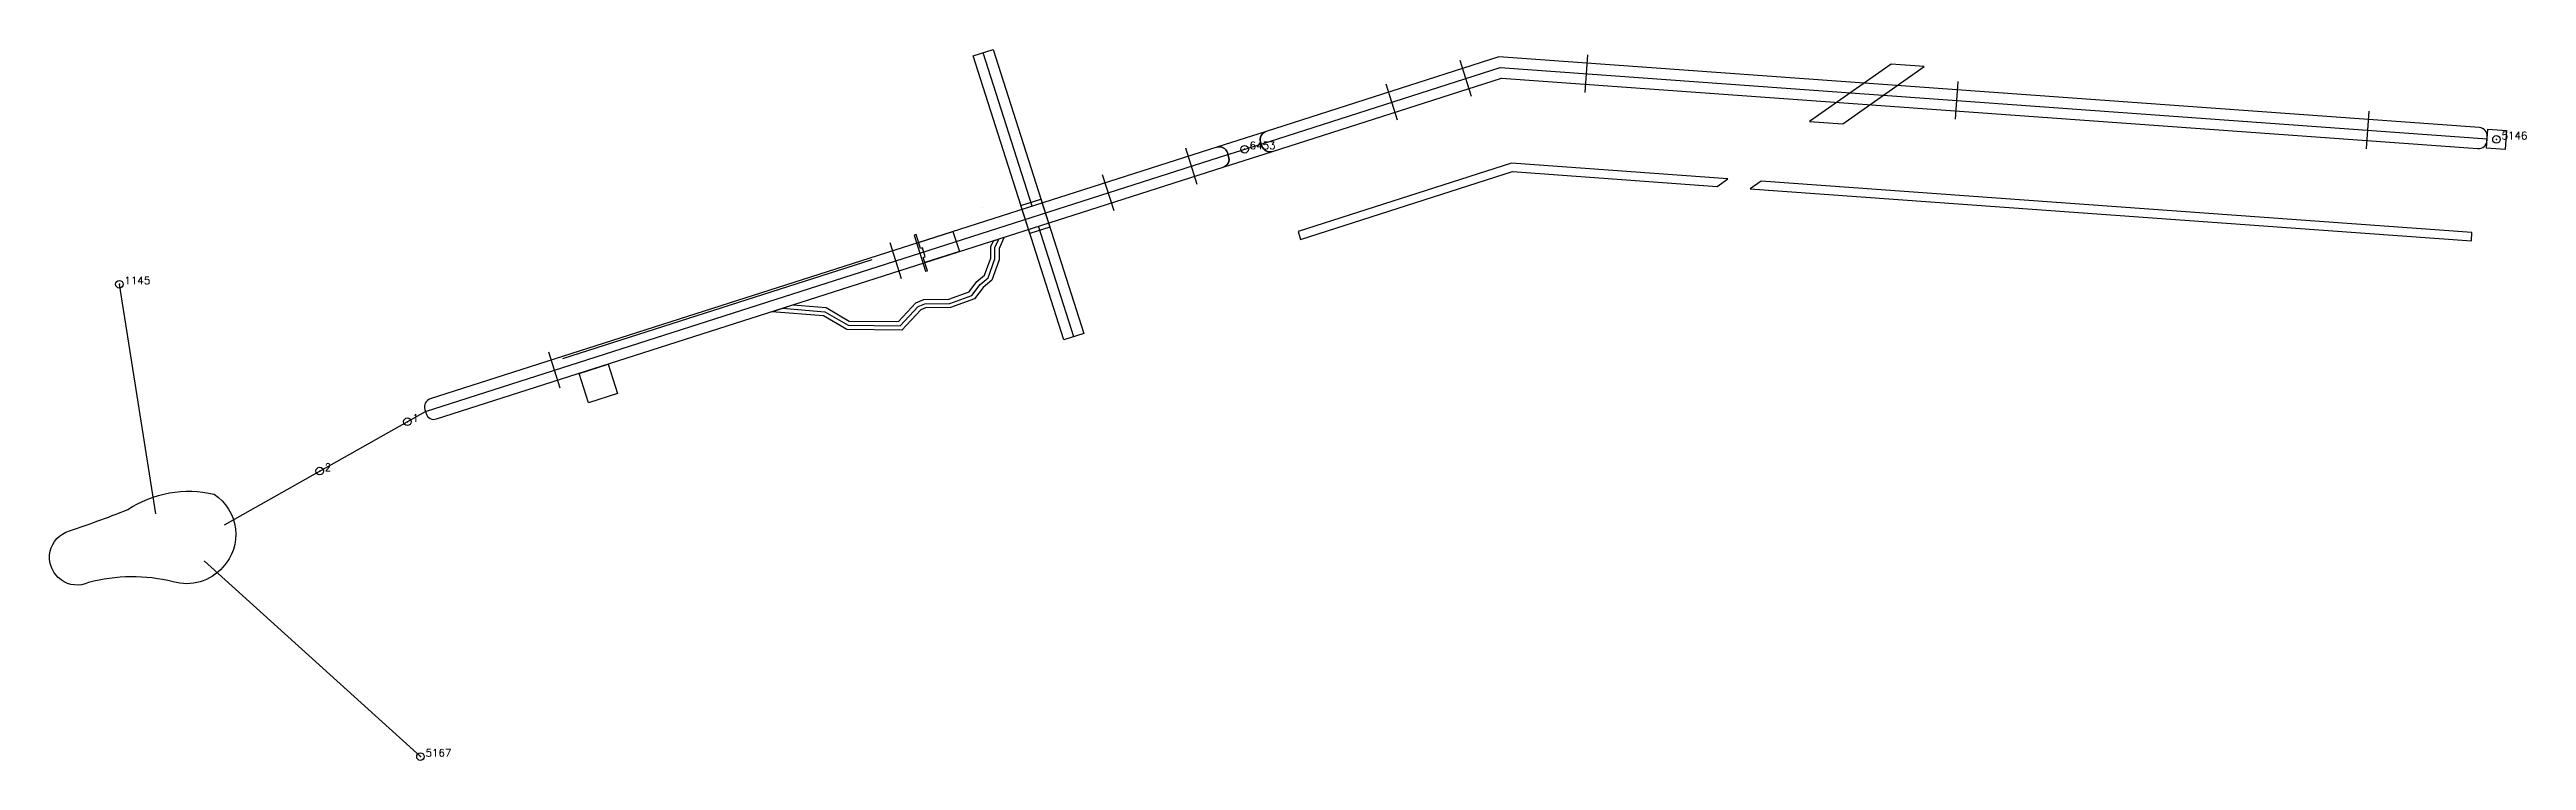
# Model space of a CAD drawing. Extents: x 188049 to 188638, y 443625 to 443794.
import ezdxf

# ---------------------------------------------------------------- set-up
doc = ezdxf.new("R2010")
doc.units = 0
doc.header["$PDSIZE"] = 0.25
for name, color, linetype in [('co-afsluiter @ 1', 10, 'Continuous'), ('co-aslijn', 30, 'Continuous'), ('co-bodemverdediging', 50, 'Continuous'), ('co-brug', 90, 'Continuous'), ('co-coupures', 130, 'Continuous'), ('co-dam', 150, 'Continuous'), ('co-duiker', 190, 'Continuous'), ('co-dwarsprofiel', 10, 'Continuous'), ('co-gemaal', 210, 'Continuous'), ('co-gemaalhartpunt @ 1', 12, 'Continuous'), ('co-gemaalkering', 31, 'Continuous'), ('co-inspectieput @ 1', 53, 'Continuous'), ('co-sifon', 91, 'Continuous'), ('co-stuw', 191, 'Continuous'), ('co-taludverdediging', 211, 'Continuous'), ('co-vispassage', 181, 'Continuous'), ('co-wadi', 180, 'Continuous'), ('co-watergang', 160, 'Continuous')]:
    doc.layers.add(name, color=color, linetype=linetype)
doc.styles.add('Romans', font='romans.shx', dxfattribs={"height": 1.8})

# ---------------------------------------------------------------- blocks, each defined once
blk = doc.blocks.new('grondslag')
at = {"color": 0}
blk.add_circle((0, 0), 0.9, dxfattribs=at)
blk.add_point((0, 0), dxfattribs=at)
blk.add_point((0, 0), dxfattribs=at)
at = {"color": 0, "style": 'Romans'}
blk.add_attdef('GRONDSLAG', (1.2, 0), '', height=1.8, dxfattribs=at)

msp = doc.modelspace()

# ---------------------------------------------------------------- linework, layer by layer
at = {"layer": 'co-aslijn', "flags": 128}
for points in [[(188282.62, 443756.97), (188270.94, 443793.48)], [(188337.15, 443771.78), (188394.07, 443789.98), (188629.1, 443773.04)], [(188138.09, 443708.13), (188329.23, 443769.25)], [(188223.1, 443732.69), (188233.2, 443731.88), (188238.75, 443728.65), (188251.16, 443728.51), (188255.47, 443733.15), (188257.03, 443733.77), (188262.96, 443733.84), (188268.23, 443735.75), (188270.18, 443738.33), (188272.1, 443739.95), (188273.73, 443744.43), (188273.74, 443747.16), (188274.65, 443749.17)], [(188292.54, 443725.92), (188284.14, 443752.21)]]:
    msp.add_lwpolyline(points, dxfattribs=at)
at = {"layer": 'co-bodemverdediging', "flags": 128}
msp.add_lwpolyline([(188255.54, 443748.31), (188263.74, 443750.93), (188265.26, 443746.17), (188257.07, 443743.55), (188256.67, 443744.78), (188257.15, 443744.93), (188256.46, 443747.1), (188255.98, 443746.94)], close=True, dxfattribs=at)
at = {"layer": 'co-brug', "flags": 128}
msp.add_lwpolyline([(188475.63, 443776.58), (188495.06, 443790.22), (188487.17, 443790.79), (188467.74, 443777.15)], close=True, dxfattribs=at)
at = {"layer": 'co-coupures', "flags": 128}
for points in [[(188445.72, 443761.69), (188448.31, 443763.51), (188396.78, 443767.23), (188345.91, 443750.96), (188346.52, 443749.06), (188397.02, 443765.2)], [(188625.49, 443750.74), (188456.21, 443762.94), (188453.62, 443761.13), (188625.35, 443748.75)]]:
    msp.add_lwpolyline(points, close=True, dxfattribs=at)
at = {"layer": 'co-dam', "flags": 128}
msp.add_lwpolyline([(188337, 443772.26, -0.414214), (188338.3, 443774.77), (188326.57, 443771.02, -0.414214), (188329.08, 443769.73), (188329.39, 443768.77, -0.414214), (188328.09, 443766.26), (188339.82, 443770.01, -0.414214), (188337.31, 443771.31)], format="xyb", close=True, dxfattribs=at)
at = {"layer": 'co-duiker', "flags": 128}
for points in [[(188328.28, 443768.95), (188338.11, 443772.09)], [(188073.88, 443683.8), (188065.2, 443738.4)], [(188090.25, 443681.19), (188138.09, 443708.13)], [(188085.41, 443672.64), (188136.91, 443626.01)]]:
    msp.add_lwpolyline(points, dxfattribs=at)
at = {"layer": 'co-dwarsprofiel', "flags": 128}
for points in [[(188387.24, 443783.07), (188384.5, 443791.65)], [(188414.3, 443784.01), (188414.95, 443792.99)], [(188369.62, 443777.44), (188366.88, 443786.01)], [(188502.46, 443777.66), (188503.11, 443786.63)], [(188600.38, 443770.6), (188601.03, 443779.58)], [(188321.91, 443762.18), (188319.17, 443770.76)], [(188302.11, 443755.85), (188299.36, 443764.42)], [(188251.51, 443739.67), (188248.76, 443748.24)], [(188170.19, 443713.67), (188167.45, 443722.24)]]:
    msp.add_lwpolyline(points, dxfattribs=at)
at = {"layer": 'co-gemaal'}
msp.add_lwpolyline([(188633.4, 443770.45), (188628.94, 443770.77), (188629.27, 443775.32), (188633.73, 443774.99)], close=True, dxfattribs=at)
at = {"layer": 'co-gemaalkering'}
msp.add_lwpolyline([(188174.69, 443717.21), (188181.59, 443719.42), (188183.83, 443712.44), (188176.92, 443710.23)], close=True, dxfattribs=at)
at = {"layer": 'co-sifon', "flags": 128}
msp.add_lwpolyline([(188284.69, 443758.68), (188286.82, 443752.01), (188282.06, 443750.49), (188279.93, 443757.16)], close=True, dxfattribs=at)
at = {"layer": 'co-stuw', "flags": 128}
msp.add_lwpolyline([(188257.15, 443744.93), (188256.46, 443747.1), (188255.98, 443746.94), (188254.93, 443750.22), (188254.46, 443750.06), (188257.2, 443741.49), (188257.67, 443741.64), (188256.67, 443744.78), (188257.15, 443744.93)], dxfattribs=at)
at = {"layer": 'co-taludverdediging', "flags": 128}
msp.add_lwpolyline([(188244.39, 443744.22), (188170.74, 443720.67)], dxfattribs=at)
at = {"layer": 'co-vispassage', "flags": 128}
msp.add_lwpolyline([(188225.61, 443733.49), (188233.51, 443732.86), (188239.03, 443729.65), (188250.73, 443729.52), (188254.9, 443734), (188256.83, 443734.76), (188262.78, 443734.84), (188267.61, 443736.59), (188269.45, 443739.03), (188271.25, 443740.54), (188272.73, 443744.61), (188272.74, 443747.38), (188273.37, 443748.76), (188275.94, 443749.58), (188274.74, 443746.94), (188274.73, 443744.26), (188272.95, 443739.36), (188270.91, 443737.64), (188268.84, 443734.91), (188263.14, 443732.84), (188257.23, 443732.77), (188256.05, 443732.31), (188251.59, 443727.51), (188238.48, 443727.66), (188232.89, 443730.9), (188220.59, 443731.88)], close=True, dxfattribs=at)
at = {"layer": 'co-wadi', "ltscale": 0.1, "flags": 128}
msp.add_lwpolyline([(188052.42, 443679.4, 0.011858), (188067.19, 443684.78, -0.207753), (188087.78, 443688.44, -0.464966), (188089.84, 443671.07, -0.291424), (188078.01, 443667.61, 0.126216), (188057.88, 443667.43, -1.000191), (188052.42, 443679.4)], format="xyb", close=True, dxfattribs=at)
at = {"layer": 'co-watergang', "flags": 128}
msp.add_lwpolyline([(188268.56, 443792.72), (188273.32, 443794.25), (188294.93, 443726.68), (188290.16, 443725.16), (188268.56, 443792.72)], close=True, dxfattribs=at)
for points in [[(188339.82, 443770.01), (188394.37, 443787.45), (188626.93, 443770.69, 0.414214), (188629.07, 443772.54), (188629.14, 443773.54, 0.414214), (188627.29, 443775.68), (188393.77, 443792.51), (188338.3, 443774.77, 0.414214), (188337, 443772.26), (188337.31, 443771.31, 0.414214)], [(188329.08, 443769.73, 0.414214), (188326.57, 443771.02), (188139.24, 443711.12, 0.414214), (188137.94, 443708.61), (188138.24, 443707.65, 0.414214), (188140.76, 443706.36), (188328.09, 443766.26, 0.414214), (188329.39, 443768.77), (188329.08, 443769.73)]]:
    msp.add_lwpolyline(points, format="xyb", close=True, dxfattribs=at)
for points in [[(188270.79, 443756.62), (188270.79, 443756.62)], [(188274.9, 443750.28), (188274.9, 443750.28)], [(188236, 443743.08), (188236, 443743.08)]]:
    msp.add_lwpolyline(points, dxfattribs=at)

# ---------------------------------------------------------------- block references
at = {"layer": 'co-afsluiter @ 1'}
for p, values in [((188133.8, 443705.71), {'GRONDSLAG': '1'}), ((188112.91, 443693.95), {'GRONDSLAG': '2'})]:
    msp.add_blockref('grondslag', p, dxfattribs=at).add_auto_attribs(values)
at = {"layer": 'co-gemaalhartpunt @ 1'}
msp.add_blockref('grondslag', (188631.33, 443772.88), dxfattribs=at).add_auto_attribs({'GRONDSLAG': '5146'})
at = {"layer": 'co-inspectieput @ 1'}
for p, values in [((188333.19, 443770.52), {'GRONDSLAG': '6453'}), ((188065.2, 443738.4), {'GRONDSLAG': '1145'}), ((188136.91, 443626.01), {'GRONDSLAG': '5167'})]:
    msp.add_blockref('grondslag', p, dxfattribs=at).add_auto_attribs(values)

doc.saveas('drawing.dxf')
